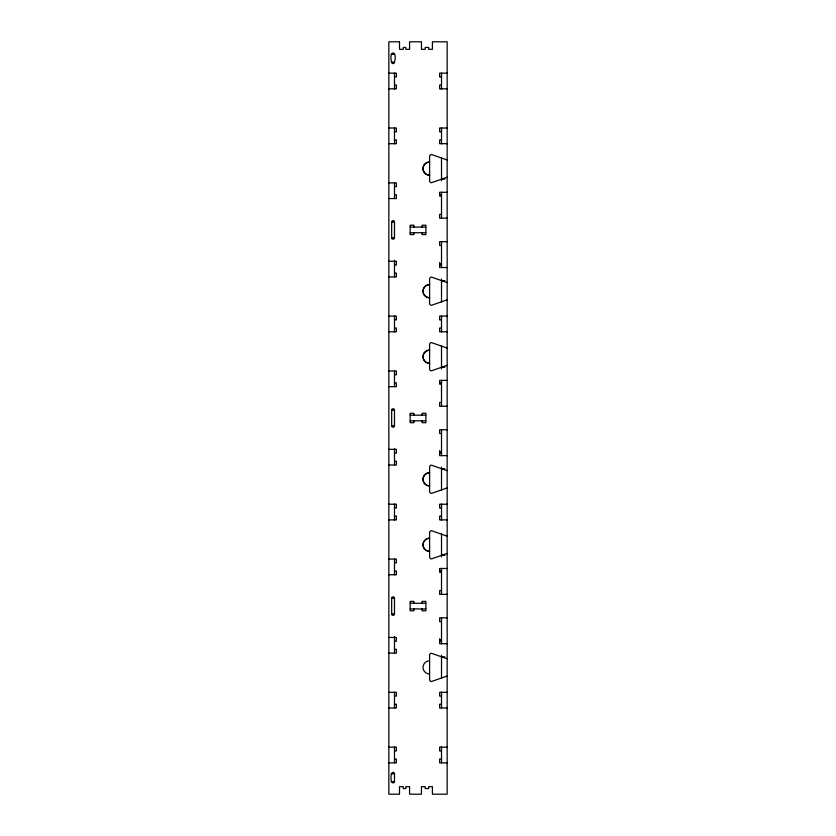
<?xml version="1.0" encoding="UTF-8"?>
<svg xmlns="http://www.w3.org/2000/svg" width="836" height="836" viewBox="0 0 836 836"><rect width="100%" height="100%" fill="white"/><g stroke="black" fill="none" stroke-linecap="round" stroke-linejoin="round"><path stroke-width="1.25" d="M394.487 781.89C390.851 786.352 390.266 775.421 391.666 773.822A1.411 1.411 0 0 1 393.077 772.412A1.411 1.411 0 0 1 394.487 773.822L394.487 782.6M391.196 54.34L394.487 54.34M391.196 62.177L394.487 62.177C397.926 49.92 388.217 49.92 391.666 62.177A1.411 1.411 0 0 0 393.077 63.588A1.411 1.411 0 0 0 394.487 62.177M388.844 73.15L396.368 73.15L396.368 76.912L394.487 76.912M447.155 73.15L439.631 73.15L439.631 76.912L441.512 76.912M394.487 85.063L396.368 85.063L396.368 88.825L388.844 88.825M441.512 85.063L439.631 85.063L439.631 88.825L447.155 88.825M388.844 128.012L396.368 128.012L396.368 131.774L394.487 131.774M447.155 128.012L439.631 128.012L439.631 131.774L441.512 131.774M394.487 139.925L396.368 139.925L396.368 143.688L388.844 143.688M441.512 139.925L439.631 139.925L439.631 143.688L447.155 143.688M441.512 179.113L444.898 179.113M388.844 182.875L396.368 182.875L396.368 186.637L394.487 186.637M447.155 192.28L439.631 192.28L439.631 196.042L441.512 196.042M394.487 194.788L396.368 194.788L396.368 198.55L388.844 198.55M439.631 194.788L441.512 194.788M441.512 214.382L439.631 214.382L439.631 218.144L447.155 218.144M391.666 222.062L394.487 222.062L394.487 237.737A1.411 1.411 0 0 1 393.077 239.148A1.411 1.411 0 0 1 391.666 237.737L391.666 222.062A1.411 1.411 0 0 1 393.077 220.652A1.411 1.411 0 0 1 394.487 222.062M410.162 227.078L425.837 227.078M410.162 232.721L425.837 232.721M391.666 237.737L394.487 237.737M447.155 241.656L439.631 241.656L439.631 245.418L441.512 245.418M388.844 261.25L396.368 261.25L396.368 265.012L394.487 265.012M439.631 263.758L441.512 263.758M439.631 265.012L441.512 265.012M447.155 267.52L439.631 267.52L439.631 262.504M394.487 273.163L396.368 273.163L396.368 276.925L388.844 276.925M441.512 280.687L444.898 280.687M388.844 316.112L396.368 316.112L396.368 319.875L394.487 319.875M447.155 316.112L439.631 316.112L439.631 319.875L441.512 319.875M394.487 328.025L396.368 328.025L396.368 331.787L388.844 331.787M441.512 328.025L439.631 328.025L439.631 331.787L447.155 331.787M441.512 367.213L444.898 367.213M388.844 370.975L396.368 370.975L396.368 374.737L394.487 374.737M447.155 380.38L439.631 380.38L439.631 384.142L441.512 384.142M394.487 382.888L396.368 382.888L396.368 386.65L388.844 386.65M439.631 382.888L441.512 382.888M441.512 402.482L439.631 402.482L439.631 406.244L447.155 406.244M391.666 410.162L394.487 410.162L394.487 425.837A1.411 1.411 0 0 1 393.077 427.248A1.411 1.411 0 0 1 391.666 425.837L391.666 410.162A1.411 1.411 0 0 1 393.077 408.752A1.411 1.411 0 0 1 394.487 410.162M410.162 415.178L425.837 415.178M410.162 420.821L425.837 420.821M391.666 425.837L394.487 425.837M447.155 429.756L439.631 429.756L439.631 433.518L441.512 433.518M388.844 449.35L396.368 449.35L396.368 453.112L394.487 453.112M439.631 451.858L441.512 451.858M439.631 453.112L441.512 453.112M447.155 455.62L439.631 455.62L439.631 450.604M394.487 461.263L396.368 461.263L396.368 465.025L388.844 465.025M441.512 468.787L444.898 468.787M388.844 504.212L396.368 504.212L396.368 507.974L394.487 507.974M447.155 504.212L439.631 504.212L439.631 507.974L441.512 507.974M394.487 516.125L396.368 516.125L396.368 519.887L388.844 519.887M441.512 516.125L439.631 516.125L439.631 519.887L447.155 519.887M441.512 555.313L444.898 555.313M388.844 559.075L396.368 559.075L396.368 562.837L394.487 562.837M447.155 568.48L439.631 568.48L439.631 572.242L441.512 572.242M394.487 570.988L396.368 570.988L396.368 574.75L388.844 574.75M439.631 570.988L441.512 570.988M441.512 590.582L439.631 590.582L439.631 594.344L447.155 594.344M391.666 598.262L394.487 598.262L394.487 613.938A1.411 1.411 0 0 1 393.077 615.348A1.411 1.411 0 0 1 391.666 613.938L391.666 598.262A1.411 1.411 0 0 1 393.077 596.852A1.411 1.411 0 0 1 394.487 598.262M410.162 603.278L425.837 603.278M410.162 608.922L425.837 608.922M391.666 613.938L394.487 613.938M447.155 617.856L439.631 617.856L439.631 621.618L441.512 621.618M388.844 637.45L396.368 637.45L396.368 641.212L394.487 641.212M439.631 639.958L441.512 639.958M439.631 641.212L441.512 641.212M447.155 643.72L439.631 643.72L439.631 638.704M394.487 649.363L396.368 649.363L396.368 653.125L388.844 653.125M441.512 656.887L444.898 656.887M388.844 692.312L396.368 692.312L396.368 696.074L394.487 696.074M447.155 692.312L439.631 692.312L439.631 696.074L441.512 696.074M394.487 704.225L396.368 704.225L396.368 707.987L388.844 707.987M441.512 704.225L439.631 704.225L439.631 707.987L447.155 707.987M388.844 747.175L396.368 747.175L396.368 750.937L394.487 750.937M447.155 747.175L439.631 747.175L439.631 750.937L441.512 750.937M394.487 759.088L396.368 759.088L396.368 762.85L388.844 762.85M441.512 759.088L439.631 759.088L439.631 762.85L447.155 762.85M391.196 773.822L394.487 773.822M391.196 781.66L394.487 781.66M441.512 73.15L441.512 89.379M441.512 127.856L441.512 143.844M441.512 157.586L441.512 180.743M441.512 192.238L441.512 218.3M441.512 241.499L441.512 267.562M441.512 279.057L441.512 302.214M441.512 315.956L441.512 331.944M441.512 345.686L441.512 368.843M441.512 380.338L441.512 406.4M441.512 429.599L441.512 455.662M441.512 467.157L441.512 490.314M441.512 504.056L441.512 520.044M441.512 533.786L441.512 556.943M441.512 568.438L441.512 594.5M441.512 617.699L441.512 643.762M441.512 655.257L441.512 678.414M441.512 692.156L441.512 708.144M441.512 746.621L441.512 762.85M422.086 227.078L422.086 225.197L425.848 225.197L425.848 234.602L422.086 234.602L422.086 232.721M422.086 415.178L422.086 413.297L425.848 413.297L425.848 422.702L422.086 422.702L422.086 420.821M422.086 603.278L422.086 601.397L425.848 601.397L425.848 610.803L422.086 610.803L422.086 608.922M413.935 227.078L413.935 225.197L410.173 225.197L410.173 234.602L413.935 234.602L413.935 232.721M413.935 415.178L413.935 413.297L410.173 413.297L410.173 422.702L413.935 422.702L413.935 420.821M413.935 603.278L413.935 601.397L410.173 601.397L410.173 610.803L413.935 610.803L413.935 608.922M394.487 73.15L394.487 89.379M394.487 127.856L394.487 143.844M394.487 182.875L394.487 198.634M394.487 260.278L394.487 276.925M394.487 315.956L394.487 331.944M394.487 370.975L394.487 386.734M394.487 448.378L394.487 465.025M394.487 504.056L394.487 520.044M394.487 559.075L394.487 574.834M394.487 636.478L394.487 653.125M394.487 692.156L394.487 708.144M394.487 746.621L394.487 762.85M447.155 159.864A1.881 1.881 0 0 1 446.612 159.791L431.48 154.493A1.881 1.881 0 0 0 429.599 156.374L429.599 180.827A1.881 1.881 0 0 0 431.48 182.708L446.612 177.41A1.891 1.891 0 0 1 447.155 177.326M447.155 676.136A1.881 1.881 0 0 0 446.612 676.209L431.48 681.507A1.881 1.881 0 0 1 429.599 679.626L429.599 655.173A1.881 1.881 0 0 1 431.48 653.292L446.612 658.59A1.891 1.891 0 0 0 447.155 658.674M429.599 673.983A6.583 6.583 0 0 1 423.016 667.4A6.583 6.583 0 0 1 429.599 660.816M447.155 553.526A1.891 1.891 0 0 0 446.612 553.61L431.48 558.908A1.881 1.881 0 0 1 429.599 557.027L429.599 532.574A1.881 1.881 0 0 1 431.48 530.693L446.612 535.991A1.881 1.881 0 0 0 447.155 536.064M447.155 488.036A1.891 1.891 0 0 0 446.612 488.109L431.48 493.407A1.881 1.881 0 0 1 429.599 491.526L429.599 467.073A1.881 1.881 0 0 1 431.48 465.192L446.612 470.49A1.881 1.881 0 0 0 447.155 470.574M447.155 365.426A1.891 1.891 0 0 0 446.612 365.51L431.48 370.808A1.881 1.881 0 0 1 429.599 368.927L429.599 344.474A1.881 1.881 0 0 1 431.48 342.593L446.612 347.891A1.881 1.881 0 0 0 447.155 347.964M447.155 299.936A1.891 1.891 0 0 0 446.612 300.009L431.48 305.307A1.881 1.881 0 0 1 429.599 303.426L429.599 278.973A1.881 1.881 0 0 1 431.48 277.092L446.612 282.39A1.881 1.881 0 0 0 447.155 282.474M399.503 41.8L388.844 41.8L388.844 794.2L399.503 794.2L399.503 786.676L403.265 786.676L403.265 788.557L405.805 788.557L405.805 786.676L409.567 786.676L409.567 794.2L421.448 794.2L421.448 786.676L425.21 786.676L425.21 788.557L428.659 788.557L428.659 786.676L432.421 786.676L432.421 794.2L447.155 794.2L447.155 41.8L432.421 41.8L432.421 49.324L428.659 49.324L428.659 47.443L425.21 47.443L425.21 49.324L421.448 49.324L421.448 41.8L409.567 41.8L409.567 49.324L405.805 49.324L405.805 47.443L403.265 47.443L403.265 49.324L399.503 49.324L399.503 41.8M423.016 168.6A6.583 6.583 0 0 0 429.599 175.184A6.583 6.583 0 0 1 423.016 168.6A6.583 6.583 0 0 1 429.599 162.017A6.583 6.583 0 0 0 423.016 168.6M423.016 544.8A6.583 6.583 0 0 0 429.599 551.384A6.583 6.583 0 0 1 423.016 544.8A6.583 6.583 0 0 1 429.599 538.217A6.583 6.583 0 0 0 423.016 544.8M423.016 479.3A6.583 6.583 0 0 0 429.599 485.883A6.583 6.583 0 0 1 423.016 479.3A6.583 6.583 0 0 1 429.599 472.716A6.583 6.583 0 0 0 423.016 479.3M423.016 356.7A6.583 6.583 0 0 0 429.599 363.284A6.583 6.583 0 0 1 423.016 356.7A6.583 6.583 0 0 1 429.599 350.117A6.583 6.583 0 0 0 423.016 356.7M423.016 291.2A6.583 6.583 0 0 0 429.599 297.783A6.583 6.583 0 0 1 423.016 291.2A6.583 6.583 0 0 1 429.599 284.616A6.583 6.583 0 0 0 423.016 291.2"/></g></svg>
